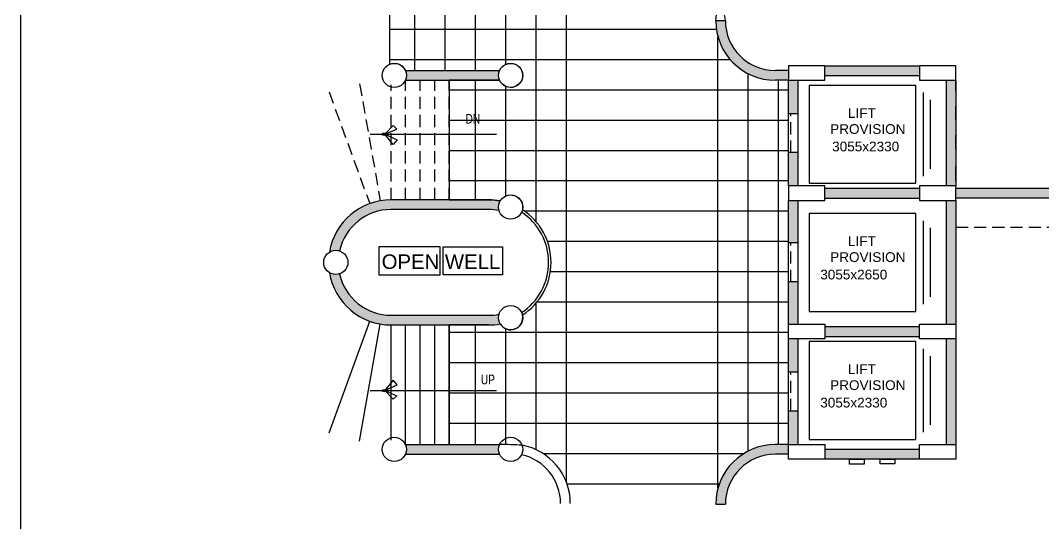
# Model space of a CAD drawing. Header units: metres. Extents: x 11749222 to 11901021, y -3863762 to -3708780.
# Drawn here: x 11771694 to 11792795, y -3845350 to -3834980 of the extents above; entities that cross this region are included whole.
import ezdxf

# ---------------------------------------------------------------- set-up
doc = ezdxf.new("R2010")
doc.units = ezdxf.units.M
doc.header["$MEASUREMENT"] = 0
doc.linetypes.add('DASHED', pattern=[0.75, 0.5, -0.25])
doc.linetypes.add('HIDDEN', pattern=[0.375, 0.25, -0.125])
doc.layers.get('0').update_dxf_attribs({"color": 251, "linetype": 'CONTINUOUS'})
doc.layers.add('I-REVISION 6', color=8, linetype='CONTINUOUS')
doc.layers.add('SECTION', color=251, linetype='CONTINUOUS')
doc.styles.add('ARIAL', font='arial.ttf', dxfattribs={"width": 0.75})
doc.styles.get("Standard").update_dxf_attribs({"font": 'arial.ttf'})

msp = doc.modelspace()

# ---------------------------------------------------------------- hatches: boundary and pattern name
at = {"ltscale": 500}
for points in [[(11787533.1, -3836011.8), (11787263.1, -3836011.8, -0.4142136), (11786233.1, -3834981.8), (11786033.1, -3834981.8, 0.4142136), (11787263.1, -3836211.8), (11787533.1, -3836211.8)], [(11790238.1, -3835911.8), (11788283.1, -3835911.8), (11788283.1, -3836111.8), (11790238.1, -3836111.8)], [(11781573.9, -3836011.8), (11779632.2, -3836011.8, -0.1032437), (11779653.1, -3836111.8, -0.1032437), (11779632.2, -3836211.8), (11781573.9, -3836211.8, -0.1032437), (11781553.1, -3836111.8, -0.1032437)], [(11787733.1, -3836211.8), (11787533.1, -3836211.8), (11787533.1, -3836901.8), (11787733.1, -3836901.8)], [(11790988.1, -3836211.8), (11790788.1, -3836211.8), (11790788.1, -3838391.8), (11790988.1, -3838391.8)], [(11787733.1, -3837701.8), (11787533.1, -3837701.8), (11787533.1, -3838391.8), (11787733.1, -3838391.8)], [(11790238.1, -3838441.8), (11788283.1, -3838441.8), (11788283.1, -3838641.8), (11790238.1, -3838641.8)], [(11793080.9, -3838441.8), (11790988.1, -3838441.8), (11790988.1, -3838641.8), (11793080.9, -3838641.8, -0.1032437), (11793060, -3838541.8, -0.1032437)], [(11781588, -3838699.4, 0.0468681), (11781347.7, -3838676.8), (11779338.1, -3838676.8, 0.36664), (11778065.6, -3839754.8, -0.220631), (11778274.4, -3839728.7, -0.3510982), (11779338.1, -3838876.8), (11781347.7, -3838876.8, -0.0498663), (11781563.5, -3838898.4, -0.0727197), (11781553.1, -3838826.8, -0.1345177)], [(11787733.1, -3838691.8), (11787533.1, -3838691.8), (11787533.1, -3839566.8), (11787733.1, -3839566.8)], [(11790988.1, -3838691.8), (11790788.1, -3838691.8), (11790788.1, -3841241.8), (11790988.1, -3841241.8)], [(11781553.1, -3841106.8, -0.0727197), (11781563.5, -3841035.2, -0.0498663), (11781347.7, -3841056.8), (11779338.1, -3841056.8, -0.3510982), (11778274.4, -3840204.9, -0.220631), (11778065.6, -3840178.8, 0.36664), (11779338.1, -3841256.8), (11781347.7, -3841256.8, 0.0468681), (11781588, -3841234.2, -0.1345177)], [(11787733.1, -3840366.8), (11787533.1, -3840366.8), (11787533.1, -3841241.8), (11787733.1, -3841241.8)], [(11790238.1, -3841291.8), (11788283.1, -3841291.8), (11788283.1, -3841491.8), (11790238.1, -3841491.8)], [(11787733.1, -3841541.8), (11787533.1, -3841541.8), (11787533.1, -3842231.8), (11787733.1, -3842231.8)], [(11790988.1, -3841541.8), (11790788.1, -3841541.8), (11790788.1, -3843721.8), (11790988.1, -3843721.8)], [(11787733.1, -3843031.8), (11787533.1, -3843031.8), (11787533.1, -3843721.8), (11787733.1, -3843721.8)], [(11781553.1, -3843821.8, -0.1032437), (11781573.9, -3843721.8), (11779632.2, -3843721.8, -0.1032437), (11779653.1, -3843821.8, -0.1032437), (11779632.2, -3843921.8), (11781573.9, -3843921.8, -0.1032437)], [(11787533.1, -3843921.8), (11787263.1, -3843921.8, 0.4142136), (11786233.1, -3844951.8), (11786033.1, -3844951.8, -0.4142136), (11787263.1, -3843721.8), (11787533.1, -3843721.8)], [(11790238.1, -3843821.8), (11788283.1, -3843821.8), (11788283.1, -3844021.8), (11790238.1, -3844021.8)]]:
    msp.add_hatch(color=256, dxfattribs=at).paths.add_polyline_path(points)

# ---------------------------------------------------------------- linework, layer by layer
at = {"lineweight": 25}
for p, q in [((11779830.2, -3836011.8), (11779830.2, -3830936.8)), ((11780455.2, -3836011.8), (11780455.2, -3830936.8)), ((11781080.2, -3836011.8), (11781080.2, -3830936.8)), ((11781705.2, -3835883), (11781705.2, -3830936.8)), ((11782330.2, -3839130.9), (11782330.2, -3831036.8)), ((11782955.2, -3844504.3), (11782955.2, -3831036.8)), ((11779303.1, -3833704.8), (11779303.1, -3835882.7)), ((11786033.1, -3834981.8), (11786233.1, -3834981.8)), ((11786046.6, -3835163.8), (11779303.1, -3835163.8)), ((11786080.2, -3844614.5), (11786080.2, -3835319.1)), ((11786334.8, -3835788.8), (11779303.1, -3835788.8)), ((11788283.1, -3835911.8), (11787533.1, -3835911.8)), ((11787533.1, -3835911.8), (11787533.1, -3836211.8)), ((11788283.1, -3835911.8), (11790238.1, -3835911.8)), ((11788283.1, -3836211.8), (11788283.1, -3835911.8)), ((11790988.1, -3835911.8), (11790238.1, -3835911.8)), ((11790238.1, -3835911.8), (11790238.1, -3836211.8)), ((11790988.1, -3836434), (11790988.1, -3835911.8)), ((11779632.2, -3836011.8), (11781573.9, -3836011.8)), ((11786705.2, -3843855.6), (11786705.2, -3836078)), ((11787533.1, -3836011.8), (11787263.1, -3836011.8)), ((11788283.1, -3836111.8), (11790238.1, -3836111.8)), ((11779632.2, -3836211.8), (11781573.9, -3836211.8)), ((11781080.2, -3838676.8), (11781080.2, -3836211.8)), ((11781705.2, -3838600), (11781705.2, -3836339.4)), ((11787533.1, -3836211.8), (11787263.1, -3836211.8)), ((11787330.2, -3843721.8), (11787330.2, -3836211.8)), ((11787533.1, -3836901.8), (11787533.1, -3836211.8)), ((11787533.1, -3836211.8), (11788283.1, -3836211.8)), ((11787733.1, -3836901.8), (11787733.1, -3836211.8)), ((11787963.1, -3836316.8), (11787963.1, -3838336.8)), ((11790159.4, -3836316.8), (11787963.1, -3836316.8)), ((11790159.4, -3838336.8), (11790159.4, -3836316.8)), ((11790238.1, -3836211.8), (11790988.1, -3836211.8)), ((11790788.1, -3836211.8), (11790788.1, -3838391.8)), ((11790988.1, -3836211.8), (11790988.1, -3838391.8)), ((11787533.1, -3836413.8), (11780538.1, -3836413.8)), ((11790309.4, -3836466.8), (11790309.4, -3838186.8)), ((11790459.4, -3836616.8), (11790459.4, -3838036.8)), ((11790988.1, -3837034), (11790988.1, -3836742.9)), ((11787533.1, -3837701.8), (11787533.1, -3836901.8)), ((11787733.1, -3836901.8), (11787533.1, -3836901.8)), ((11787733.1, -3837701.8), (11787733.1, -3836901.8)), ((11779381.5, -3837145.5), (11779205.8, -3837324.2)), ((11779453.2, -3837217.1), (11779381.5, -3837145.5)), ((11787533.1, -3837038.8), (11780538.1, -3837038.8)), ((11778905.8, -3837324.2), (11781514.4, -3837324.2)), ((11779205.8, -3837324.2), (11779453.2, -3837217.1)), ((11779205.8, -3837324.2), (11779462.1, -3837440.8)), ((11779381.5, -3837539.2), (11779205.8, -3837324.2)), ((11790988.1, -3837634), (11790988.1, -3837342.9)), ((11779462.1, -3837440.8), (11779381.5, -3837539.2)), ((11787533.1, -3837663.8), (11780538.1, -3837663.8)), ((11787733.1, -3837701.8), (11787533.1, -3837701.8)), ((11787533.1, -3838391.8), (11787533.1, -3837701.8)), ((11787733.1, -3838391.8), (11787733.1, -3837701.8)), ((11790988.1, -3838284), (11790988.1, -3837992.9)), ((11787533.1, -3838288.8), (11780538.1, -3838288.8)), ((11788283.1, -3838391.8), (11787533.1, -3838391.8)), ((11787533.1, -3838391.8), (11787533.1, -3838691.8)), ((11787963.1, -3838336.8), (11790159.4, -3838336.8)), ((11788283.1, -3838691.8), (11788283.1, -3838391.8)), ((11790238.1, -3838441.8), (11788283.1, -3838441.8)), ((11790988.1, -3838391.8), (11790238.1, -3838391.8)), ((11790238.1, -3838391.8), (11790238.1, -3838691.8)), ((11790988.1, -3838691.8), (11790988.1, -3838391.8)), ((11793080.9, -3838441.8), (11790988.1, -3838441.8)), ((11788283.1, -3838641.8), (11790238.1, -3838641.8)), ((11793080.9, -3838641.8), (11790988.1, -3838641.8)), ((11781347.7, -3838676.8), (11779338.1, -3838676.8)), ((11787533.1, -3839566.8), (11787533.1, -3838691.8)), ((11787533.1, -3838691.8), (11788283.1, -3838691.8)), ((11787733.1, -3839566.8), (11787733.1, -3838691.8)), ((11790238.1, -3838691.8), (11790988.1, -3838691.8)), ((11790788.1, -3838691.8), (11790788.1, -3841241.8)), ((11790988.1, -3838691.8), (11790988.1, -3841241.8)), ((11781347.7, -3838876.8), (11779338.1, -3838876.8)), ((11787533.1, -3838913.8), (11782093, -3838913.8)), ((11787963.1, -3838956.8), (11787963.1, -3840976.8)), ((11790159.4, -3838956.8), (11787963.1, -3838956.8)), ((11790159.4, -3840976.8), (11790159.4, -3838956.8)), ((11790309.4, -3839106.8), (11790309.4, -3840826.8)), ((11790459.4, -3839256.8), (11790459.4, -3840676.8)), ((11787533.1, -3839538.8), (11782564.7, -3839538.8)), ((11787533.1, -3840366.8), (11787533.1, -3839566.8)), ((11787733.1, -3839566.8), (11787533.1, -3839566.8)), ((11787733.1, -3840366.8), (11787733.1, -3839566.8)), ((11787533.1, -3840163.8), (11782622.6, -3840163.8)), ((11787733.1, -3840366.8), (11787533.1, -3840366.8)), ((11787533.1, -3841241.8), (11787533.1, -3840366.8)), ((11787733.1, -3841241.8), (11787733.1, -3840366.8)), ((11782330.2, -3843828.6), (11782330.2, -3840802.8)), ((11787533.1, -3840788.8), (11782341.9, -3840788.8)), ((11787963.1, -3840976.8), (11790159.4, -3840976.8)), ((11778058.9, -3843481.3), (11778896.9, -3841179)), ((11779338.1, -3841056.8), (11781347.7, -3841056.8)), ((11778688.6, -3843650), (11779114.1, -3841237.2)), ((11779338.1, -3843628.4), (11779338.1, -3841256.8)), ((11779338.1, -3841256.8), (11781347.7, -3841256.8)), ((11779638.1, -3843706.8), (11779638.1, -3841256.8)), ((11779938.1, -3843706.8), (11779938.1, -3841256.8)), ((11780238.1, -3843706.8), (11780238.1, -3841256.8)), ((11780538.1, -3843706.8), (11780538.1, -3841256.8)), ((11781080.2, -3843721.8), (11781080.2, -3841256.8)), ((11781705.2, -3843722.8), (11781705.2, -3841336.9)), ((11787533.1, -3841241.8), (11788283.1, -3841241.8)), ((11787533.1, -3841541.8), (11787533.1, -3841241.8)), ((11788283.1, -3841241.8), (11788283.1, -3841541.8)), ((11790238.1, -3841291.8), (11788283.1, -3841291.8)), ((11790238.1, -3841241.8), (11790988.1, -3841241.8)), ((11790238.1, -3841541.8), (11790238.1, -3841241.8)), ((11790988.1, -3841241.8), (11790988.1, -3841541.8)), ((11787533.1, -3841413.8), (11780538.1, -3841413.8)), ((11787533.1, -3842231.8), (11787533.1, -3841541.8)), ((11788283.1, -3841541.8), (11787533.1, -3841541.8)), ((11787733.1, -3842231.8), (11787733.1, -3841541.8)), ((11787963.1, -3841596.8), (11787963.1, -3843616.8)), ((11790159.4, -3841596.8), (11787963.1, -3841596.8)), ((11788283.1, -3841491.8), (11790238.1, -3841491.8)), ((11790159.4, -3843616.8), (11790159.4, -3841596.8)), ((11790988.1, -3841541.8), (11790238.1, -3841541.8)), ((11790788.1, -3841541.8), (11790788.1, -3843721.8)), ((11790988.1, -3841541.8), (11790988.1, -3843721.8)), ((11790309.4, -3841746.8), (11790309.4, -3843466.8)), ((11787533.1, -3842038.8), (11780538.1, -3842038.8)), ((11790459.4, -3841896.8), (11790459.4, -3843316.8)), ((11787533.1, -3843031.8), (11787533.1, -3842231.8)), ((11787733.1, -3842231.8), (11787533.1, -3842231.8)), ((11787733.1, -3843031.8), (11787733.1, -3842231.8)), ((11779381.5, -3842394.4), (11779205.8, -3842609.4)), ((11779462.1, -3842492.8), (11779381.5, -3842394.4)), ((11778905.8, -3842609.4), (11781514.4, -3842609.4)), ((11779205.8, -3842609.4), (11779462.1, -3842492.8)), ((11779205.8, -3842609.4), (11779453.2, -3842716.5)), ((11779381.5, -3842788.1), (11779205.8, -3842609.4)), ((11787533.1, -3842663.8), (11780538.1, -3842663.8)), ((11779453.2, -3842716.5), (11779381.5, -3842788.1)), ((11787533.1, -3843921.8), (11787533.1, -3843031.8)), ((11787733.1, -3843031.8), (11787533.1, -3843031.8)), ((11787733.1, -3843721.8), (11787733.1, -3843031.8)), ((11787533.1, -3843288.8), (11780538.1, -3843288.8)), ((11779632.2, -3843721.8), (11781573.9, -3843721.8)), ((11787533.1, -3843721.8), (11787263.1, -3843721.8)), ((11787533.1, -3843721.8), (11788283.1, -3843721.8)), ((11787533.1, -3844021.8), (11787533.1, -3843721.8)), ((11787963.1, -3843616.8), (11790159.4, -3843616.8)), ((11788283.1, -3843721.8), (11788283.1, -3844021.8)), ((11790238.1, -3843721.8), (11790988.1, -3843721.8)), ((11790238.1, -3844021.8), (11790238.1, -3843721.8)), ((11790988.1, -3843721.8), (11790988.1, -3844021.8)), ((11779632.2, -3843921.8), (11781573.9, -3843921.8)), ((11786603.1, -3843913.8), (11782483, -3843913.8)), ((11787533.1, -3843921.8), (11787263.1, -3843921.8)), ((11790238.1, -3843821.8), (11788283.1, -3843821.8)), ((11788283.1, -3844021.8), (11787533.1, -3844021.8)), ((11790238.1, -3844021.8), (11788283.1, -3844021.8)), ((11788793, -3844023.3), (11789093, -3844022.8)), ((11788793.1, -3844123.3), (11788793, -3844023.3)), ((11789093.1, -3844122.8), (11788793.1, -3844123.3)), ((11789093, -3844022.8), (11789093.1, -3844122.8)), ((11789427.9, -3844022.3), (11789727.9, -3844021.8)), ((11789428.1, -3844122.3), (11789427.9, -3844022.3)), ((11789728.1, -3844121.8), (11789428.1, -3844122.3)), ((11789727.9, -3844021.8), (11789728.1, -3844121.8)), ((11790988.1, -3844021.8), (11790238.1, -3844021.8)), ((11786104.5, -3844538.8), (11782967.6, -3844538.8)), ((11786033.1, -3844951.8), (11786233.1, -3844951.8))]:
    msp.add_line(p, q, dxfattribs=at)
at = {"lineweight": 25, "ltscale": 500}
for p, q in [((11779303.1, -3833704.8), (11779303.1, -3835882.7)), ((11779303.1, -3835882.7), (11779375.9, -3835863.3)), ((11779375.9, -3835863.3), (11779461.1, -3835868.6)), ((11779461.1, -3835868.6), (11779503.4, -3835882.8)), ((11779503.4, -3835882.8), (11779558.9, -3835916.4)), ((11779558.9, -3835916.4), (11779601.4, -3835959.6)), ((11781604, -3835960.5), (11781646.4, -3835917)), ((11781646.4, -3835917), (11781696.9, -3835885.5)), ((11781696.9, -3835885.5), (11781770, -3835864)), ((11781770, -3835864), (11781874.7, -3835872.3)), ((11781874.7, -3835872.3), (11781940.6, -3835903.1)), ((11781940.6, -3835903.1), (11781980.5, -3835935.7)), ((11779601.4, -3835959.6), (11779632.2, -3836011.8)), ((11779632.2, -3836011.8), (11781573.9, -3836011.8)), ((11781573.9, -3836011.8), (11781604, -3835960.5)), ((11781573.9, -3836011.8), (11781573.9, -3836011.8)), ((11781980.5, -3835935.7), (11782021.6, -3835990.5)), ((11782021.6, -3835990.5), (11782050.2, -3836073.9)), ((11782050.2, -3836073.9), (11782051, -3836143.5)), ((11781573.9, -3836211.8), (11780538.1, -3836211.8)), ((11780538.1, -3836211.8), (11780538.1, -3838676.8)), ((11781598.2, -3836255.2), (11781573.9, -3836211.8)), ((11781633.4, -3836295.4), (11781598.2, -3836255.2)), ((11781716.6, -3836346.4), (11781633.4, -3836295.4)), ((11781911.7, -3836337), (11781846.9, -3836357.9)), ((11781973.8, -3836294.4), (11781911.7, -3836337)), ((11782026.2, -3836224.6), (11781973.8, -3836294.4)), ((11782051, -3836143.5), (11782026.2, -3836224.6)), ((11781803.1, -3836361.8), (11781716.6, -3836346.4)), ((11781846.9, -3836357.9), (11781803.1, -3836361.8)), ((11781588, -3838699.4), (11781636.2, -3838640.7)), ((11781636.2, -3838640.7), (11781720.9, -3838590.7)), ((11781720.9, -3838590.7), (11781803.1, -3838576.8)), ((11781803.1, -3838576.8), (11781903.1, -3838597.7)), ((11781903.1, -3838597.7), (11781959.8, -3838632)), ((11781959.8, -3838632), (11782010.3, -3838686.9)), ((11780538.1, -3838676.8), (11781347.7, -3838676.8)), ((11781347.7, -3838676.8), (11781432, -3838679.6)), ((11781432, -3838679.6), (11781481.7, -3838683.8)), ((11781481.7, -3838683.8), (11781571.9, -3838696.4)), ((11781571.9, -3838696.4), (11781588, -3838699.4)), ((11782010.3, -3838686.9), (11782038.1, -3838741.5)), ((11782038.1, -3838741.5), (11782050.8, -3838793)), ((11782050.8, -3838860.5), (11782046.8, -3838882.6)), ((11782050.8, -3838793), (11782050.8, -3838860.5)), ((11781347.7, -3841256.8), (11780538.1, -3841256.8)), ((11780538.1, -3841256.8), (11780538.1, -3843721.8)), ((11780538.1, -3843721.8), (11781573.9, -3843721.8))]:
    msp.add_line(p, q, dxfattribs=at)
at = {"linetype": 'DASHED', "lineweight": 25, "ltscale": 500}
for p, q in [((11778688.6, -3836283.6), (11779114.1, -3838696.4)), ((11779338.1, -3838676.8), (11779338.1, -3836305.2)), ((11779638.1, -3838676.8), (11779638.1, -3836226.8)), ((11779938.1, -3838676.8), (11779938.1, -3836226.8)), ((11780238.1, -3838676.8), (11780238.1, -3836226.8)), ((11780538.1, -3838676.8), (11780538.1, -3836226.8)), ((11778058.9, -3836452.4), (11778896.9, -3838754.6)), ((11787583.1, -3837701.8), (11787583.1, -3836901.8)), ((11790988.1, -3839241.8), (11797934.3, -3839241.8)), ((11787583.1, -3840366.8), (11787583.1, -3839566.8)), ((11787583.1, -3843031.8), (11787583.1, -3842231.8))]:
    msp.add_line(p, q, dxfattribs=at)
at = {"color": 3, "ltscale": 500}
for points in [[(11780347.9, -3839647.5), (11779086.8, -3839647.5), (11779086.8, -3840224.5), (11780347.9, -3840224.5)], [(11780411.9, -3839647.5), (11781633.7, -3839647.5), (11781633.7, -3840224.5), (11780411.9, -3840224.5)]]:
    msp.add_lwpolyline(points, close=True, dxfattribs=at)
for centre, radius in [((11779403.1, -3836111.8), 250), ((11781803.1, -3836111.8), 250), ((11781803.1, -3838826.8), 250), ((11778198.1, -3839966.8), 250), ((11781803.1, -3841106.8), 250), ((11779185.7, -3842609.4), 25), ((11779403.1, -3843821.8), 250), ((11781803.1, -3843821.8), 250)]:
    msp.add_circle(centre, radius)
at = {"lineweight": -3}
for centre, radius, start, end in [((11787263.1, -3834981.8), 1230, 180, 270), ((11787263.1, -3834981.8), 1030, 180, 270), ((11787263.1, -3844951.8), 1230, 90, 180), ((11781803.1, -3844936.8), 1030, 0, 77.40478), ((11781813.9, -3844933), 1219.2, 359.82107, 79.44095), ((11787263.1, -3844951.8), 1030, 90, 180)]:
    msp.add_arc(centre, radius, start, end, dxfattribs=at)
for centre, radius, start, end in [((11779338.1, -3839966.8), 1290, 90, 170.53983), ((11781347.7, -3839966.8), 1290, 79.26648, 90), ((11779338.1, -3839966.8), 1090, 90, 167.38434), ((11781347.7, -3839966.8), 1090, 78.58095, 90), ((11781347.7, -3839966.8), 1240, 303.38808, 56.61192), ((11781347.7, -3839966.8), 1290, 302.81179, 57.18821), ((11779338.1, -3839966.8), 1290, 189.46017, 270), ((11779338.1, -3839966.8), 1090, 192.61566, 270), ((11781347.7, -3839966.8), 1090, 270, 281.41905), ((11781347.7, -3839966.8), 1290, 270, 280.73352)]:
    msp.add_arc(centre, radius, start, end)
at = {"ltscale": 500}
for centre, radius, start, end in [((11781347.7, -3839966.8), 1290, 302.81179, 57.18821), ((11781803.1, -3841106.8), 250, 210.64522, 12.90009), ((11781347.7, -3839966.8), 1290, 270, 280.73352), ((11781573.9, -3852200.1), 8478.3, 86.86693, 90), ((11781813.9, -3844933), 1219.2, 359.82107, 79.44095)]:
    msp.add_arc(centre, radius, start, end, dxfattribs=at)
at = {"extrusion": (0, 0, -1)}
for start_param, end_param in [(5.4977871, 8.6393798), (2.3561945, 5.4977871)]:
    msp.add_ellipse((11779185.7, -3837324.2), major_axis=(-17.7, 17.7), ratio=1, start_param=start_param, end_param=end_param, dxfattribs=at)
at = {"layer": 'I-REVISION 6', "color": 7}
msp.add_lwpolyline([(11771693.7, -3708780.2), (11771693.7, -3863728.8), (11881253.4, -3863728.8), (11881253.4, -3708780.2)], close=True, dxfattribs=at)
at = {"layer": 'SECTION', "linetype": 'HIDDEN', "ltscale": 500}
for p, q in [((11786233.1, -3834981.8), (11786033.1, -3833436.8)), ((11786033.1, -3834981.8), (11786233.1, -3833436.8))]:
    msp.add_line(p, q, dxfattribs=at)

# ---------------------------------------------------------------- texts
at = {"lineweight": 20, "style": 'ARIAL', "width": 0.75}
for s, p in [('DN', (11780871.8, -3837105.6)), ('UP', (11781188.4, -3842480.8))]:
    msp.add_text(s, height=200, dxfattribs=at).set_placement(p)
at = {"lineweight": 20}
for s, height, p in [('LIFT', 200, (11788761, -3836988.1)), ('PROVISION', 200, (11788393.8, -3837317.3)), ('3055x2330', 200, (11788434.8, -3837677.5)), ('LIFT', 200, (11788761, -3839628.1)), ('OPEN WELL', 300, (11779143.7, -3840101.8)), ('PROVISION', 200, (11788393.8, -3839957.3)), ('3055x2650', 200, (11788189.2, -3840317.5)), ('LIFT', 200, (11788761, -3842268.1)), ('PROVISION', 200, (11788393.8, -3842597.3)), ('3055x2330', 200, (11788189.2, -3842957.5))]:
    msp.add_text(s, height=height, dxfattribs=at).set_placement(p)

doc.saveas('drawing.dxf')
